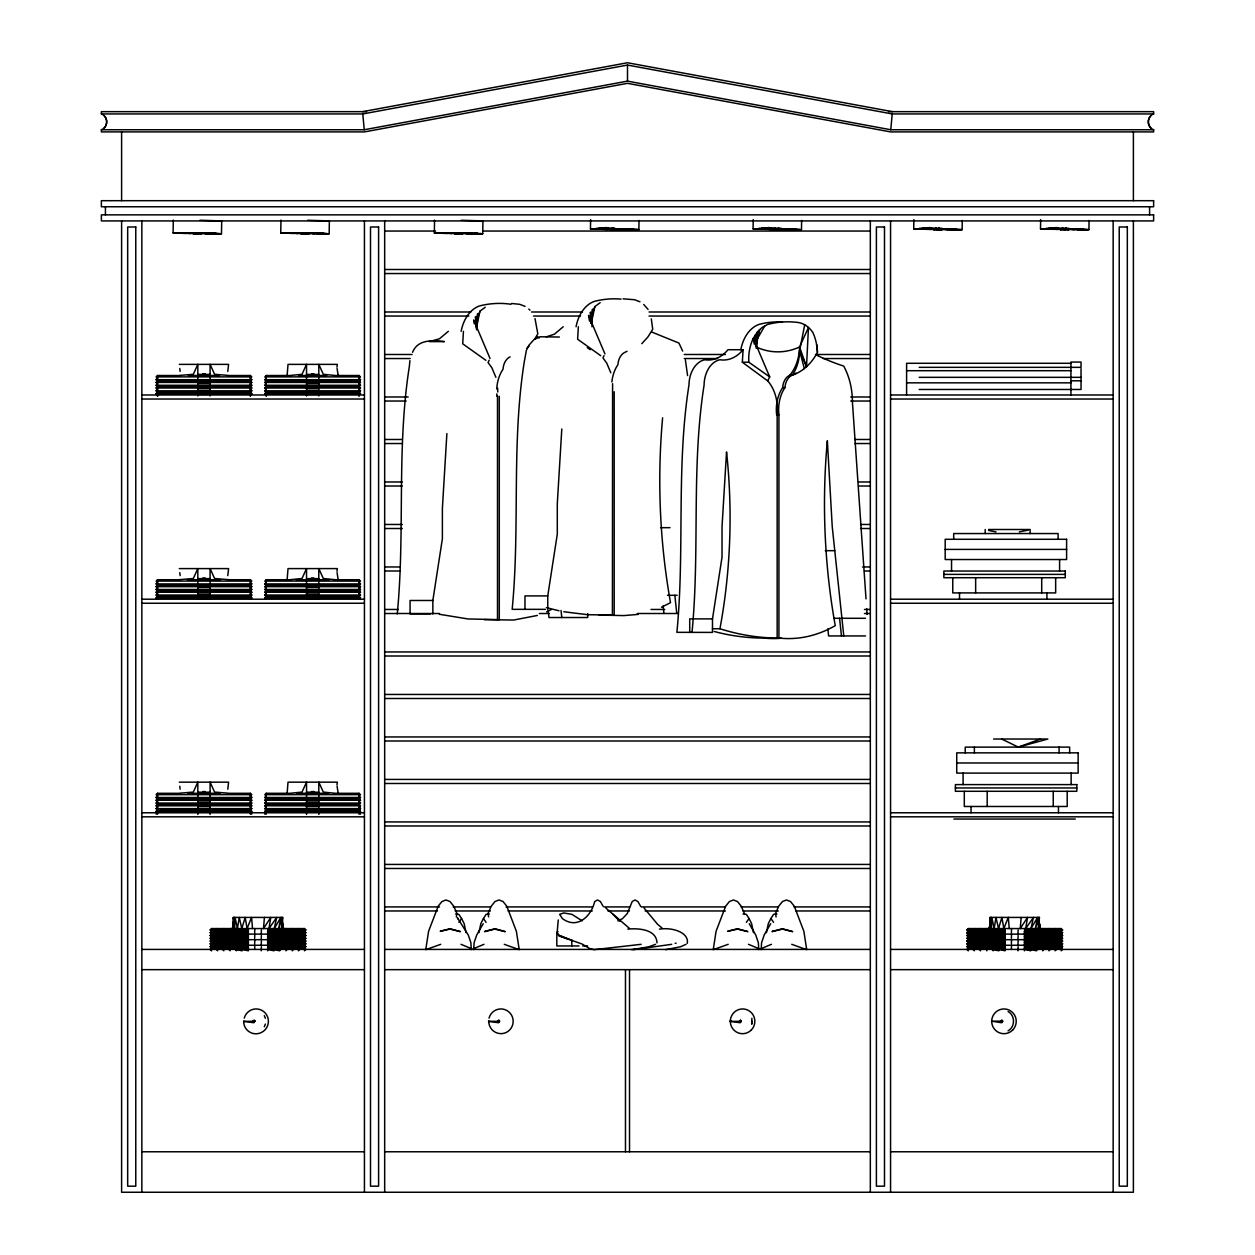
<?xml version="1.0" encoding="UTF-8"?>
<svg xmlns="http://www.w3.org/2000/svg" width="1255" height="1255" viewBox="0 0 1255 1255"><rect width="100%" height="100%" fill="white"/><g stroke="black" fill="none" stroke-linecap="round" stroke-linejoin="round"><path stroke-width="1.5" d="M243.658 1021.366L253.824 1022.731L254.028 1020.393L254.216 1021.837M498.988 1020.425L498.8 1021.868L498.8 1020.393M740.497 1021.868L740.497 1020.393M1002.62 1021.131L991.528 1021.178L1001.678 1022.731L1001.882 1020.393M175.92 233.116L173.096 232.944L173.3 220.08M214.26 233.759L221.492 233.759L221.696 220.911L199.984 220.268M283.567 233.116L280.744 232.944L280.963 220.08M326.833 233.791L329.155 233.759L329.359 220.911L307.648 220.268M437.164 233.116L434.34 232.944L434.544 220.08M480.43 233.791L482.736 233.759L482.94 220.911L461.228 220.268M593.286 229.022L590.462 228.849L590.619 219.656M622.323 229.571L638.873 229.665L639.015 220.488M755.902 229.022L753.078 228.849L753.235 219.656M799.168 229.696L801.49 229.665L801.631 220.488M923.398 229.163L913.718 228.849L913.86 219.656M959.808 229.696L962.114 229.665L962.256 220.488M1043.329 229.022L1040.505 228.849L1040.662 219.656M1086.595 229.696L1088.916 229.665L1089.058 220.488M477.12 329.39L477.637 313.734L476.163 324.512M591.968 326.771L592.548 309.154L591.811 314.534M756.765 347.808L757.283 332.136L762.177 327.398L767.715 324.418A157.55 111.413 -90 0 1 797.945 322.472A33.948 24.002 -90 0 1 804.722 324.778A33.948 24.002 90 0 1 812.816 332.402A40.395 28.567 90 0 1 817.46 352.263A45.117 36.96 -73.4 0 1 806.526 366.68L804.314 368.578A45.117 36.96 -73.4 0 1 792.062 375.261L789.772 375.261A14.229 10.071 -90 0 0 782.665 387.638A31.485 22.261 -90 0 0 776.641 414.746L778.931 414.746A31.485 22.261 -90 0 1 784.955 387.638A14.229 10.071 90 0 1 792.062 375.261A38.199 25.665 82.9 0 0 799.608 350.6L804.722 324.778M571.872 940.356L558.365 934.897L556.828 932.7L557.675 931.618M687.269 943.368C689.293 932.889 673.166 927.037 659.471 929.124M568.139 939.148L559.087 935.791L557.11 932.889L558.255 919.962M804.314 368.578L799.608 350.6L806.526 366.68L808.455 327.477L799.545 346.992A37.995 26.873 -90 0 1 789.772 375.261M281.904 917.421L283.363 928.559L282.25 924.464L282.657 917.421L233.367 917.421L233.038 927.194M1038.638 917.421L1040.113 928.559L1038.999 924.464L1039.391 917.421L990.101 917.421L989.771 927.194M446.89 433.555L442.388 508.291L442.388 538.724L432.85 600.486L432.85 613.993M561.801 428.975L557.298 503.71L557.298 534.144L547.76 595.905L547.76 609.412M662.609 417.774C657.071 479.379 659.644 541.736 670.515 602.635L661.511 607.263M264.413 917.421L263.503 928.559L270.813 917.421L268.962 928.559L276.728 917.421L274.233 928.559L280.869 917.421L278.61 928.559L282.657 917.421L281.371 928.559M1021.146 917.421L1020.237 928.559L1027.547 917.421L1025.696 928.559L1033.461 917.421L1030.983 928.559L1037.603 917.421L1035.344 928.559L1039.391 917.421L1038.105 928.559M252.537 928.559L251.565 917.421L247.062 928.559L245.18 917.421L241.791 928.559L239.234 917.421L237.43 928.559L235.062 917.421L234.654 928.559L233.367 917.421L234.183 924.464L232.489 928.559L234.12 917.421M478.955 932.622L480.853 923.57L483.442 918.519L486.077 914.377L489.45 914.001M766.429 932.622L768.327 923.57L770.915 918.519L773.551 914.377L776.939 914.001M989.395 928.559L990.854 917.421M101.373 113.938C108.385 116.323 108.385 127.351 101.373 129.751L101.373 131.9L364.436 131.9L627.5 83.332L890.564 131.9L1153.627 131.9L1153.627 129.751L890.768 129.751L892.211 113.938L627.5 65.056L362.789 113.938L101.373 113.938L101.373 111.664L366.491 111.664M254.796 928.559L254.655 932.732M254.796 934.112L254.655 938.285M254.796 939.681L254.655 943.854M254.796 945.25L254.655 949.423M261.385 929.939L261.244 934.112M261.385 935.508L261.244 939.681M261.385 941.077L261.244 945.25M261.385 946.631L261.244 950.804M1011.546 928.559L1011.405 932.732M1011.546 934.112L1011.405 938.285M1011.546 939.681L1011.405 943.854M1011.546 945.25L1011.405 949.423M1018.119 929.939L1017.978 934.112M1018.119 935.508L1017.978 939.681M1018.119 941.077L1017.978 945.25M1018.119 946.631L1017.978 950.804M227.782 371.433L228.598 364.374L179.308 364.374M227.782 575.637L228.598 568.593L179.308 568.593M227.782 789.207L228.598 782.163L179.308 782.163M281.842 924.464L282.187 921.499L283.536 928.559L281.842 924.464L283.018 924.464M1038.575 924.464L1038.92 921.499L1040.285 928.559L1038.575 924.464L1039.752 924.464M336.983 367.103L337.313 364.374L288.022 364.374L287.128 375.512M336.983 571.323L337.313 568.593L288.022 568.593L287.128 579.732M336.983 784.893L337.313 782.163L288.022 782.163L287.128 793.301M473.668 949.674L474.108 942.678L476.727 934.975L483.206 923.696M761.158 949.674L761.581 942.678L764.201 934.975L770.68 923.696M232.489 928.559L233.603 921.499M990.336 921.499L989.222 928.559L990.917 924.464L990.101 917.421L991.403 928.559L991.795 917.421L994.164 928.559L995.968 917.421L998.525 928.559L1001.914 917.421L1003.812 928.559L1008.298 917.421L1009.271 928.559M254.734 1020.942L253.337 1021.319L254.765 1021.131M254.404 1020.488L253.934 1021.852L254.216 1020.425M499.506 1020.942L498.094 1021.319L499.521 1021.131M740.685 1020.425L740.293 1022.731L730.128 1021.366M751.761 1023.845L752.09 1021.303M751.855 1024.064L751.855 1018.307M1001.882 1021.868L1002.07 1020.425M756.059 341.125L757.283 332.136L753.314 338.364A35.517 25.116 -90 0 0 748.827 362.224L769.692 376.892L767.684 380.893A36.128 25.539 90 0 1 777.159 414.166L777.159 638.058L778.931 638.058A175.402 124.025 90 0 0 835.25 625.633A494.799 349.878 -90 0 1 827.343 440.772L832.238 526.692L843.784 635.94M409.914 360.609L409.318 366.68C396.407 448.553 405.255 531.634 397.255 613.915M463.44 331.32L462.703 343.807L485.873 360.311M578.351 326.739L577.614 339.227L600.784 355.73M777.159 638.058A380.343 268.947 90 0 1 719.946 628.739A436.615 308.73 90 0 0 726.535 451.957L722.033 526.692L722.033 557.126L712.495 618.888L712.495 632.41L676.9 632.332C684.901 550.051 676.068 466.97 688.964 385.081A26.073 18.433 90 0 1 704.839 359.761A42.905 30.34 -90 0 0 727.978 349.721L743.086 349.721L742.348 362.224L767.684 380.893M456.349 916.95L456.977 913.577L453.745 906.188L449.996 901.545L445.964 899.961L441.933 901.545L438.183 906.188L428.582 931.304L425.759 949.674L440.725 944.325M476.32 327.869L479.99 311.146L485.23 307.271M591.638 321.437L594.901 306.565L600.157 302.69M755.965 346.286L759.636 329.563L757.565 334.928M498.611 1020.425L498.58 1022.731L488.493 1021.335L498.094 1021.319M740.309 1021.837L740.309 1020.425M1001.694 1021.837L1001.694 1020.425M778.665 227.641L777.724 229.351L776.516 229.022M939.289 227.641L938.348 229.351L937.14 229.022M1066.091 227.641L1065.15 229.351L1063.942 229.022M557.142 932.794L557.848 931.759M248.364 928.559L248.364 950.804L236.426 948.027L235.501 946.631L236.426 939.681L235.501 938.285L236.426 936.905L235.501 935.508L236.426 934.112L235.501 932.732L236.426 931.336L235.501 929.939L236.426 928.559L248.364 931.336L211.624 931.336L210.181 929.939L211.624 928.559L304.432 928.559L305.844 929.939L304.432 931.336L267.676 931.336L267.676 950.804M1005.098 928.559L1005.098 950.804L993.16 948.027L992.234 946.631L993.16 945.25L992.234 943.854L993.16 942.458L992.234 941.077L993.16 939.681L992.234 938.285L993.16 931.336L992.234 929.939L993.16 928.559L1005.098 931.336L968.358 931.336L966.915 929.939L968.358 928.559L1061.165 928.559L1062.577 929.939L1061.165 931.336L1024.409 931.336L1024.409 950.804M471.3 949.674L470.876 942.678L468.256 934.975L457.416 917.86L458.153 918.989M758.789 949.674L758.349 942.678L755.73 934.975L749.251 923.696M477.229 318.299L479.99 311.146M591.45 315.507L594.901 306.565M264.272 1026.747L265.385 1024.064M489.152 360.216L488.038 362.491L491.834 367.715L495.898 377.347M604.063 355.636L602.949 357.91L606.745 363.134L610.809 372.766M412.613 352.294C417.664 339.211 432.881 340.152 444.443 341.611L429.336 341.611L439.47 338.787L448.333 331.32M253.667 1021.758L254.545 1020.613M756.294 340.654L764.891 325.673M498.439 1021.758L499.161 1020.488M740.136 1021.758L740.874 1020.488M1001.521 1021.758L1002.259 1020.488M458.922 922.347L461.542 918.519L458.906 914.377L455.534 914.001M746.396 922.347L749.015 918.519L746.38 914.377L743.007 914.001M534.693 339.164L537.815 333.846L535.022 318.597M236.426 950.804L235.501 949.423L236.426 948.027M304.432 950.804L305.844 949.423L304.432 948.027L267.676 948.027L279.63 950.804L280.555 949.423L279.63 948.027L280.555 946.631L279.63 945.25L280.555 943.854L279.63 942.458L280.555 941.077L279.63 939.681L280.555 938.285L279.63 931.336L280.555 929.939L279.63 928.559M993.16 950.804L992.234 949.423L993.16 948.027M993.16 945.25L1005.098 948.027L968.358 948.027L966.915 946.631L968.358 945.25L1061.165 945.25L1062.577 946.631L1061.165 948.027L1024.409 948.027L1036.363 950.804L1037.289 949.423L1036.363 948.027L1037.289 946.631L1036.363 945.25L1037.289 943.854L1036.363 942.458L1037.289 941.077L1036.363 939.681L1037.289 938.285L1036.363 931.336L1037.289 929.939L1036.363 928.559M230.104 928.559L228.99 929.939L230.104 931.336L228.99 932.732L230.104 934.112L228.99 935.508L230.104 936.905L228.99 938.285L230.104 939.681L228.99 943.854L230.104 945.25L228.99 946.631L230.104 948.027L228.99 949.423L230.104 950.804M285.936 950.804L287.066 949.423L285.936 948.027L287.066 946.631L285.936 945.25L287.066 943.854L285.936 942.458L287.066 941.077L285.936 939.681L287.066 938.285L285.936 936.905L287.066 935.508L285.936 931.336L287.066 929.939L285.936 928.559M986.854 928.559L985.724 929.939L986.854 931.336L985.724 932.732L986.854 934.112L985.724 935.508L986.854 936.905L985.724 938.285L986.854 939.681L985.724 941.077L986.854 942.458L985.724 943.854L986.854 945.25L985.724 946.631L986.854 950.804M1042.67 950.804L1043.799 949.423L1042.67 948.027L1043.799 946.631L1042.67 945.25L1043.799 943.854L1042.67 942.458L1043.799 941.077L1042.67 936.905L1043.799 935.508L1042.67 934.112L1043.799 932.732L1042.67 928.559M888.509 111.664L1153.627 111.664L1153.627 113.938C1146.615 116.323 1146.615 127.351 1153.627 129.751M563.244 326.739L554.381 334.207L546.317 336.858M198.165 233.006L196.439 233.022M199.074 233.022L198.149 233.744M305.812 233.006L304.102 233.022M306.722 233.022L305.796 233.744M459.408 233.006L457.683 233.022M460.318 233.022L459.393 233.744M615.53 228.912L613.899 229.022M223.861 928.559L222.574 929.939L223.861 931.336L222.574 932.732L223.861 934.112L222.574 935.508L223.861 936.905L222.574 938.285L223.861 939.681L222.574 941.077L223.861 942.458L222.574 943.854L223.861 945.25L222.574 946.631L223.861 948.027L222.574 949.423L223.861 950.804M292.18 950.804L293.466 949.423L292.18 948.027L293.466 946.631L292.18 945.25L293.466 943.854L292.18 942.458L293.466 941.077L292.18 939.681L293.466 938.285L292.18 936.905L293.466 935.508L292.18 934.112L293.466 932.732L292.18 931.336L293.466 929.939L292.18 928.559M980.61 928.559L979.324 929.939L980.61 931.336L979.324 932.732L980.61 934.112L979.324 935.508L980.61 936.905L979.324 938.285L980.61 939.681L979.324 941.077L980.61 942.458L979.324 943.854L980.61 945.25L979.324 946.631L980.61 948.027L979.324 949.423L980.61 950.804M1048.913 950.804L1050.2 949.423L1048.913 948.027L1050.2 946.631L1048.913 945.25L1050.2 943.854L1048.913 942.458L1050.2 941.077L1048.913 939.681L1050.2 938.285L1048.913 936.905L1050.2 935.508L1048.913 934.112L1050.2 932.732L1048.913 931.336L1050.2 929.939L1048.913 928.559M473.339 948.764L483.975 944.325M760.812 948.764L771.449 944.325M616.346 229.022L615.515 229.649M778.963 229.022L778.131 229.649M939.603 229.022L938.756 229.649M1066.389 229.022L1065.558 229.649M498.282 1021.648L499.317 1020.613M739.995 1021.648L741.015 1020.613L739.87 1021.492M1001.365 1021.648L1002.4 1020.613L1001.255 1021.492M253.526 1021.648L253.667 1020.488M217.695 928.559L216.315 929.939L217.695 931.336L216.315 932.732L217.695 934.112L216.315 935.508L217.695 936.905L216.315 938.285L217.695 939.681L216.315 941.077L217.695 942.458L216.315 943.854L217.695 945.25L216.315 946.631L217.695 948.027L216.315 949.423L217.695 950.804M298.345 950.804L299.725 949.423L298.345 948.027L299.725 946.631L298.345 945.25L299.725 943.854L298.345 942.458L299.725 941.077L298.345 939.681L299.725 938.285L298.345 936.905L299.725 935.508L298.345 934.112L299.725 932.732L298.345 931.336L299.725 929.939L298.345 928.559M974.429 928.559L973.049 929.939L974.429 931.336L973.049 932.732L974.429 934.112L973.049 935.508L974.429 936.905L973.049 938.285L974.429 939.681L973.049 941.077L974.429 942.458L973.049 943.854L974.429 945.25L973.049 946.631L974.429 948.027L973.049 949.423L974.429 950.804M1055.079 950.804L1056.475 949.423L1055.079 948.027L1056.475 946.631L1055.079 945.25L1056.475 943.854L1055.079 942.458L1056.475 941.077L1055.079 939.681L1056.475 938.285L1055.079 936.905L1056.475 935.508L1055.079 934.112L1056.475 932.732L1055.079 931.336L1056.475 929.939L1055.079 928.559M177.567 375.512L157.55 375.512L156.122 376.892L157.55 378.288L156.122 379.685L157.55 381.065L250.373 381.065L251.784 379.685L250.357 378.288L251.784 376.892L250.357 375.512L230.34 375.512M157.55 386.634L156.122 388.03L157.55 389.411L156.122 390.807L157.55 392.203L250.373 392.203L251.784 390.807L250.357 389.411L251.784 388.03L250.357 386.634L157.55 386.634L156.122 385.238L157.55 383.857L156.122 382.461L157.55 381.065M157.55 394.98L156.122 393.599L157.55 392.203M250.357 381.065L251.784 382.461L250.357 383.857L251.784 385.238L250.357 386.634M306.534 395.984L306.534 364.374L302.016 374.288L289.936 375.512L266.248 375.512L264.836 376.892L266.248 378.288L264.836 379.685L266.248 381.065L359.071 381.065L360.499 379.685L359.055 378.288L360.499 376.892L359.055 375.512L335.383 375.512L323.304 374.288L318.801 364.374L318.801 395.984M250.357 394.98L251.784 393.599L250.357 392.203M359.055 381.065L360.499 382.461L359.055 383.857L360.499 385.238L359.071 386.634L266.248 386.634L264.836 385.238L266.248 383.857L264.836 382.461L266.248 381.065M359.055 394.98L360.499 393.599L359.055 392.203L266.248 392.203L264.836 390.807L266.248 389.411L264.836 388.03L266.248 386.634M266.248 394.98L264.836 393.599L266.248 392.203M177.567 579.732L157.55 579.732L156.122 581.112L157.55 582.508L156.122 583.904L157.55 585.285L250.373 585.285L251.784 586.681L250.357 588.077L251.784 589.458L250.357 590.854L157.55 590.854L156.122 589.458L157.55 588.077L156.122 586.681L157.55 585.285M359.071 386.634L360.499 388.03L359.055 389.411L360.499 390.807L359.055 392.203M230.34 579.732L250.357 579.732L250.373 599.2L251.784 597.819L250.357 596.423L157.55 596.423L156.122 595.027L157.55 593.631L156.122 592.25L157.55 590.854M157.55 579.732L157.55 599.2L156.122 597.819L157.55 596.423M250.357 585.285L251.784 583.904L250.357 582.508L251.784 581.112L250.357 579.732M250.357 590.854L251.784 592.25L250.357 593.631L251.784 595.027L250.357 596.423M359.055 585.285L360.499 583.904L359.055 582.508L360.499 581.112L359.055 579.732L335.383 579.732L323.304 578.508L318.801 568.593L318.801 598.557L306.534 598.557L306.534 568.593L302.016 578.508L289.936 579.732L266.248 579.732L264.836 581.112L266.248 582.508L264.836 583.904L266.248 585.285L359.071 585.285L360.499 586.681L359.055 588.077L360.499 589.458L359.055 590.854L266.248 590.854L264.836 592.25L266.248 593.631L264.836 595.027L266.248 596.423L359.071 596.423L360.499 595.027L359.071 593.631L360.499 592.25L359.055 590.854M266.248 590.854L264.836 589.458L266.248 588.077L264.836 586.681L266.248 585.285M266.248 579.732L266.248 599.2L264.836 597.819L266.248 596.423M177.567 793.301L157.55 793.301L156.122 794.682L157.55 796.078L156.122 797.474L157.55 798.855L250.373 798.855L251.784 797.474L250.357 796.078L251.784 794.682L250.357 793.301L230.34 793.301M359.055 596.423L360.499 597.819L359.071 599.2L359.071 579.732M250.357 798.855L251.784 800.251L250.357 801.647L251.784 803.027L250.357 804.424L157.55 804.424L156.122 803.027L157.55 801.647L156.122 800.251L157.55 798.855M250.357 804.424L251.784 805.82L250.357 807.2L251.784 808.597L250.357 809.993L157.55 809.993L156.122 808.597L157.55 807.2L156.122 805.82L157.55 804.424M156.122 814.166L157.55 812.769L156.122 811.373L157.55 809.993M306.534 814.432L306.534 782.163L302.016 792.078L289.936 793.301L266.248 793.301L264.836 794.682L266.248 796.078L264.836 797.474L266.248 798.855L359.071 798.855L360.499 797.474L359.055 796.078L360.499 794.682L359.055 793.301L335.383 793.301L323.304 792.078L318.801 782.163L318.801 814.432M250.357 809.993L251.784 811.373L250.357 812.769L251.784 814.166M359.055 798.855L360.499 800.251L359.055 801.647L360.499 803.027L359.071 804.424L266.248 804.424L264.836 803.027L266.248 801.647L264.836 800.251L266.248 798.855M359.071 804.424L360.499 805.82L359.055 807.2L360.499 808.597L359.055 809.993L266.248 809.993L264.836 808.597L266.248 807.2L264.836 805.82L266.248 804.424M264.836 814.166L266.248 812.769L264.836 811.373L266.248 809.993M211.624 931.336L210.181 932.732L211.624 934.112L304.432 934.112L305.844 935.508L304.432 936.905L267.676 936.905L279.63 939.681M236.426 934.112L248.364 936.905L211.624 936.905L210.181 935.508L211.624 934.112M279.63 945.25L267.676 942.458L304.432 942.458L305.844 941.077L304.432 939.681L211.624 939.681L210.181 941.077L211.624 942.458L248.364 942.458L236.426 939.681M211.624 942.458L210.181 943.854L211.624 945.25L304.432 945.25L305.844 946.631L304.432 948.027M211.624 945.25L210.181 946.631L211.624 948.027L248.364 948.027L236.426 945.25M210.197 949.423L211.624 950.804L210.181 949.423L211.624 948.027M359.055 809.993L360.499 811.373L359.055 812.769L360.499 814.166M304.432 934.112L305.844 932.732L304.432 931.336M304.432 939.681L305.844 938.285L304.432 936.905M304.432 945.25L305.844 943.854L304.432 942.458M968.342 933.328L966.915 932.732L968.342 931.336L966.93 932.732L968.358 934.112L1061.165 934.112L1062.577 935.508L1061.165 936.905L1024.409 936.905L1036.363 939.681M968.358 934.112L966.915 935.508L968.358 936.905L1005.098 936.905L993.16 934.112M968.358 936.905L966.915 938.285L968.358 939.681L1061.165 939.681L1062.577 938.285L1061.165 936.905M968.358 939.681L966.915 941.077L968.358 942.458L1005.098 942.458L993.16 939.681M968.358 942.458L966.915 943.854L968.358 945.25M968.358 948.027L966.915 949.423L968.358 950.804M1061.165 934.112L1062.577 932.732L1061.165 931.336M1036.363 945.25L1024.409 942.458L1061.165 942.458L1062.577 941.077L1061.165 939.681M1061.165 945.25L1062.577 943.854L1061.165 942.458M1061.165 950.804L1062.577 949.423L1061.165 948.027M526.88 348.263L529.014 346.223M641.791 343.682L647.831 337.077L652.726 329.265L651.329 318.911M1008.079 1030.826C1015.279 1026.904 1015.295 1015.483 1008.11 1011.546M796.062 373.112L792.062 375.261M253.4 1021.492L254.671 1020.754M498.172 1021.492L499.427 1020.754M686.077 944.325L680.461 946.788L665.574 949.674M617.884 920.888L622.496 918.644L627.265 913.577L632.206 901.545L635.046 899.961L637.901 901.545L640.552 906.188M627.061 351.29L625.037 352.279A14.229 10.071 -90 0 0 617.931 364.656A31.485 22.261 -90 0 0 611.86 381.975M546.6 611.844L551.133 609.648M655.486 944.325L648.898 946.788L631.736 949.674M156.122 382.461L157.55 381.865M156.122 388.03L157.55 387.434M156.122 393.599L157.55 392.988M250.373 380.281L251.784 379.685M250.373 385.85L251.784 385.238M264.836 382.461L266.248 381.865M250.373 391.403L251.784 390.807L250.373 389.411M264.836 388.03L266.248 387.434M264.836 393.599L266.248 392.988M359.071 380.281L360.499 379.685M359.071 385.85L360.499 385.238M359.071 391.403L360.499 390.807M156.122 586.681L157.55 586.085M156.122 592.25L157.55 591.654M156.122 597.819L157.55 597.207M250.373 584.501L251.784 583.904M250.373 590.07L251.784 589.458M264.836 586.681L266.248 586.085M250.373 595.623L251.784 595.027M264.836 592.25L266.248 591.654M264.836 597.819L266.248 597.207M359.071 584.501L360.499 583.904M359.071 590.07L360.499 589.458M359.071 595.623L360.499 595.027M156.122 800.251L157.55 799.655M156.122 805.82L157.55 805.224M156.122 811.373L157.55 810.777M250.373 798.07L251.784 797.474M250.373 803.624L251.784 803.027M264.836 800.251L266.248 799.655M250.373 809.193L251.784 808.597M264.836 805.82L266.248 805.224M264.836 811.373L266.248 810.777M359.071 798.07L360.499 797.474M359.071 803.624L360.499 803.027M359.071 809.193L360.499 808.597L359.055 807.2M211.609 929.343L210.181 929.939L247.941 929.939L242.121 928.559L241.431 929.939L242.121 931.336L247.941 932.732L210.197 932.732L211.609 933.328M211.624 939.681L210.181 938.285L211.624 936.905L210.197 935.508L211.609 934.912M211.609 940.481L210.181 941.077L247.941 941.077L235.501 938.285M211.609 946.035L210.181 946.631L247.941 946.631L235.501 943.854M304.432 933.328L305.844 932.732L268.099 932.732L280.555 935.508M304.432 938.881L305.844 938.285L268.099 938.285L280.555 941.077M304.432 944.45L305.844 943.854L268.099 943.854L280.555 946.631M968.342 929.343L966.915 929.939L1004.69 929.939L998.855 928.559L998.855 931.336L1004.69 932.732L966.93 932.732M968.342 934.912L966.915 935.508L1004.69 935.508L992.234 932.732M968.342 940.481L966.915 941.077L1004.69 941.077L992.234 938.285M968.342 946.035L966.915 946.631L1004.69 946.631L992.234 943.854M1061.165 933.328L1062.577 932.732L1024.833 932.732L1037.289 935.508M1061.165 938.881L1062.577 938.285L1024.833 938.285L1037.289 941.077M1061.165 944.45L1062.577 943.854L1024.833 943.854L1037.289 946.631M1001.663 739.022L1018.323 747.117L1040.521 739.022M728.198 944.325L713.232 949.674L716.072 931.304L725.657 906.188L729.422 901.545L733.438 899.961L737.469 901.545L741.219 906.188L744.45 913.577M537.36 615.468L513.656 620.033L484.163 619.641M1018.323 747.117L1047.847 739.022L993.615 739.022M253.275 1021.335L243.894 1021.35M741.203 1020.942L739.744 1021.335L741.234 1021.131M1001.176 1021.319L1002.588 1020.942M1028.159 530.112L1019.358 531.885M675.174 943.368L676.084 943.164M362.585 111.664L627.5 62.75L892.415 111.664M101.373 129.751L364.232 129.751L627.5 81.136L890.768 129.751M633.414 949.674L671.723 944.325M641.148 944.325L594.101 949.674L589.897 948.686L582.273 944.105L558.961 935.791M638.12 614.401L623.766 615.593L599.074 615.06M627.814 929.124C637.995 928.088 656.6 929.061 656.977 942.897M730.99 1021.46L730.112 1021.319L730.928 1021.429M488.666 1021.35L488.744 1021.178A12.393 12.283 -84.6 0 0 506.063 1032.551A12.393 12.283 -84.6 0 0 508.793 1011.828A12.393 12.283 -84.6 0 0 489.026 1018.134M730.598 1021.382L739.807 1021.319M327.884 220.943L329.359 220.911M173.096 232.944L175.402 232.912M179.81 233.006L178.681 233.038L180.218 233.163M216.848 233.744L218.119 233.712L216.393 233.555M219.186 233.791L220.425 233.681M280.744 232.944L289.795 232.991M283.065 232.912L281.826 233.022M287.473 233.006L286.344 233.038L287.881 233.163M324.496 233.744L325.767 233.712L324.041 233.555M434.34 232.944L436.646 232.912M441.054 233.006L439.925 233.038L441.462 233.163M596.062 228.488L608.189 228.551M590.462 228.849L592.784 228.818M595.121 228.865L593.85 228.896L595.576 229.053M597.192 228.912L596.062 228.943L597.6 229.069M476.022 233.712L477.151 233.665L475.614 233.54M630.465 229.085L624.692 229.1M633.289 229.132L621.162 229.069M634.214 229.649L635.485 229.618L633.759 229.461M636.552 229.696L637.791 229.587M753.078 228.849L755.4 228.818M757.738 228.865L756.467 228.896L758.193 229.053M759.808 228.912L758.679 228.943L760.216 229.069M793.082 229.085L790.148 229.116M796.831 229.649L798.102 229.618L791.795 229.351M913.718 228.849L916.024 228.818M918.362 228.865L917.107 228.896L918.817 229.053M920.433 228.912L919.303 228.943L920.841 229.069M957.471 229.649L958.726 229.618L957.016 229.461M1040.505 228.849L1049.556 228.896M1042.827 228.818L1041.587 228.928M1045.164 228.865L1043.893 228.896L1045.619 229.053M1047.235 228.912L1046.105 228.943L1047.643 229.069M1080.508 229.085L1077.59 229.116M1082.187 229.602L1083.316 229.571L1079.222 229.351M1084.257 229.649L1085.528 229.618L1083.802 229.461M591.936 228.802L599.514 228.896M764.42 228.504L761.503 228.536L767.982 228.802M629.822 229.618L633.273 229.571L631.736 229.445M754.553 228.802L765.472 228.912M792.438 229.618L795.89 229.571L794.352 229.445M915.177 228.802L922.754 228.896M794.242 229.665L800.015 229.712M174.571 232.897L182.132 232.991M210.165 233.21L213.099 233.179L211.797 233.069M953.078 229.618L956.53 229.571L954.992 229.445M960.64 229.712L949.721 229.602M317.829 233.21L320.747 233.179L319.445 233.069M435.814 232.897L439.564 232.897M1087.442 229.712L1076.523 229.602M320.119 233.712L323.555 233.665L322.017 233.54M443.376 232.991L437.728 233.006L439.454 233.148M321.908 233.759L327.68 233.806M471.409 233.21L474.343 233.179L473.041 233.069M477.527 233.806L481.277 233.806M892.211 113.938L1153.627 113.938M606.84 228.143L610.401 229.618L618.919 229.649L618.025 229.618M769.456 228.143L773.017 229.618L781.536 229.649L780.626 229.618M930.096 228.143L933.642 229.618L942.176 229.649L941.266 229.618M1056.883 228.143L1060.444 229.618L1068.978 229.649L1068.068 229.618M384.673 231.046L435.579 231.046M482.579 231.046L870.327 231.046M384.673 269.496L870.327 269.496M384.673 273.543L870.327 273.543M384.673 311.993L470.829 311.993M531.54 311.993L582.461 311.993M649.039 311.993L870.327 311.993M384.673 316.04L468.884 316.04M533.5 316.04L580.5 316.04M649.039 316.04L870.327 316.04M384.673 354.49L412.079 354.49M684.289 354.49L725.421 354.49M815.499 354.49L870.327 354.49M384.673 358.538L410.134 358.538M684.289 358.538L717.578 358.538M823.327 358.538L870.327 358.538M742.348 362.224L748.827 362.224M1070.939 363.291L906.596 363.291L906.596 394.98M919.193 367.339L1081.041 367.339L1081.041 362.052L1070.939 362.052L1070.939 394.98M906.596 370.696L1070.939 370.696M202.745 373.802L205.161 373.802M311.444 373.802L313.876 373.802M197.819 374.414L210.087 374.414M306.534 374.414L318.801 374.414M178.43 375.512L193.317 374.288L197.819 364.374L197.819 395.984M188.391 375.512L198.478 375.512M209.444 375.512L219.515 375.512M229.477 375.512L214.589 374.288L210.087 364.374L210.087 395.984M298.612 375.512L307.177 375.512M318.143 375.512L326.708 375.512M197.819 375.543L210.087 375.543M306.534 375.543L318.801 375.543M157.55 376.877L250.373 376.877M266.248 376.877L359.071 376.877M919.193 377.331L1081.041 377.331M157.55 379.7L250.373 379.7M266.248 379.7L359.071 379.7M1070.939 380.814L1081.041 380.814M157.55 382.446L250.373 382.446M266.248 382.446L359.071 382.446M906.596 382.838L1070.939 382.838M197.819 383.214L210.087 383.214M306.534 383.214L318.801 383.214M157.55 385.269L250.373 385.269M266.248 385.269L359.071 385.269M197.819 385.52L210.087 385.52M306.534 385.52L318.801 385.52M782.665 387.638L784.955 387.638M157.55 388.015L250.373 388.015M266.248 388.015L359.071 388.015M197.819 388.783L210.087 388.783M306.534 388.783L318.801 388.783M919.193 389.474L1081.041 389.474L1081.041 368.672M157.55 390.823L250.373 390.823M266.248 390.823L359.071 390.823M197.819 391.074L210.087 391.074M306.534 391.074L318.801 391.074M197.819 392.297L210.087 392.297M306.534 392.297L318.801 392.297M157.55 393.568L250.373 393.568M266.248 393.568L359.071 393.568M197.819 394.337L210.087 394.337M306.534 394.337L318.801 394.337M141.846 394.98L364.436 394.98M890.564 394.98L1113.154 394.98M384.673 396.988L408.173 396.988M850.749 396.988L870.327 396.988M141.846 399.027L364.436 399.027M890.564 399.027L1113.154 399.027M384.673 401.035L406.212 401.035M850.749 401.035L870.327 401.035M384.673 439.485L402.29 439.485M854.671 439.485L870.327 439.485M384.673 443.533L402.29 443.533M854.671 443.533L870.327 443.533M384.673 481.967L402.29 481.967M858.577 481.967L870.327 481.967M384.673 486.014L402.29 486.014M858.577 486.014L870.327 486.014M384.673 524.465L402.29 524.465M860.538 524.465L870.327 524.465M660.585 527.68L670.029 527.68M384.673 528.512L402.29 528.512M860.538 528.512L870.327 528.512M988.642 529.5L1030.135 529.5L1030.135 533.548M945.188 549.408L1066.609 549.408M825.319 550.678L834.763 550.678M384.673 566.962L400.329 566.962M862.499 566.962L870.327 566.962M384.673 571.009L400.329 571.009M864.46 571.009L870.327 571.009M943.854 574.382L1065.275 574.382M202.745 578.022L205.161 578.022M311.444 578.022L313.876 578.022M197.819 578.633L210.087 578.633M306.534 578.633L318.801 578.633M178.43 579.732L193.317 578.508L197.819 568.593L197.819 598.557L210.087 598.557L210.087 568.593L214.589 578.508L229.477 579.732M187.23 579.732L198.478 579.732M209.444 579.732L220.676 579.732M295.945 579.732L307.177 579.732M318.143 579.732L329.375 579.732M197.819 579.763L210.087 579.763M306.534 579.763L318.801 579.763M157.55 581.096L250.373 581.096M266.248 581.096L359.071 581.096M157.55 583.92L250.373 583.92M266.248 583.92L359.071 583.92M157.55 586.665L250.373 586.665M266.248 586.665L359.071 586.665M197.819 587.434L210.087 587.434M306.534 587.434L318.801 587.434M157.55 589.489L250.373 589.489M266.248 589.489L359.071 589.489M197.819 589.74L210.087 589.74M306.534 589.74L318.801 589.74M157.55 592.235L250.373 592.235M266.248 592.235L359.071 592.235M197.819 593.003L210.087 593.003M306.534 593.003L318.801 593.003M157.55 595.043L250.373 595.043M266.248 595.043L359.071 595.043M197.819 595.294L210.087 595.294M306.534 595.294L318.801 595.294M667.519 595.294L677.135 595.294M547.76 595.905L524.982 595.905L524.982 609.334M197.819 596.517L210.087 596.517M306.534 596.517L318.801 596.517M157.55 597.788L250.373 597.788M266.248 597.788L359.071 597.788M141.846 599.2L364.436 599.2M890.564 599.2L1113.154 599.2M432.85 600.486L410.071 600.486L410.071 613.915L430.559 613.915M141.846 603.247L364.436 603.247M890.564 603.247L1113.154 603.247M384.673 609.459L398.384 609.459M545.47 609.334L512.166 609.334C520.166 527.053 511.318 443.972 524.229 362.099L526.394 350.318L528.873 345.298L533.955 339.619L540.105 336.779L559.354 337.03M651 609.459L664.711 609.459M864.46 609.459L870.327 609.459M384.673 613.507L439.501 613.507M539.383 613.507L549.172 613.507M637.289 613.507L678.422 613.507M864.46 613.507L870.327 613.507M834.089 618.291L865.417 618.291M712.495 618.888L689.717 618.888L689.717 632.41M712.401 628.739L719.946 628.739M865.558 635.94L828.614 635.94L827.876 628.88M384.673 651.957L870.327 651.957M384.673 656.004L870.327 656.004M384.673 694.454L870.327 694.454M384.673 698.502L870.327 698.502M384.673 736.952L870.327 736.952M384.673 740.999L870.327 740.999M956.734 762.977L1078.139 762.977M384.673 779.433L870.327 779.433M384.673 783.481L870.327 783.481M955.4 787.952L1076.806 787.952M202.745 791.576L205.161 791.576M311.444 791.576L313.876 791.576M197.819 792.203L210.087 792.203M306.534 792.203L318.801 792.203M178.43 793.301L193.317 792.078L197.819 782.163L197.819 814.432M187.732 793.301L220.174 793.301M229.477 793.301L214.589 792.078L210.087 782.163L210.087 814.432M296.604 793.301L328.716 793.301M157.55 794.666L250.373 794.666M266.248 794.666L359.071 794.666M157.55 797.49L250.373 797.49M266.248 797.49L359.071 797.49M157.55 800.235L250.373 800.235M266.248 800.235L359.071 800.235M197.819 801.004L210.087 801.004M306.534 801.004L318.801 801.004M157.55 803.043L250.373 803.043M266.248 803.043L359.071 803.043M197.819 803.31L210.087 803.31M306.534 803.31L318.801 803.31M157.55 805.804L250.373 805.804M266.248 805.804L359.071 805.804M197.819 806.573L210.087 806.573M306.534 806.573L318.801 806.573M157.55 808.612L250.373 808.612M266.248 808.612L359.071 808.612M197.819 808.863L210.087 808.863M306.534 808.863L318.801 808.863M157.55 811.358L250.373 811.358M266.248 811.358L359.071 811.358M197.819 812.126L210.087 812.126M306.534 812.126L318.801 812.126M141.846 812.769L364.436 812.769M890.564 812.769L1113.154 812.769M141.846 816.817L364.436 816.817M890.564 816.817L1113.154 816.817M953.878 819.044L1075.284 819.044M384.673 821.931L870.327 821.931M384.673 825.978L870.327 825.978M384.673 864.428L870.327 864.428M384.673 868.476L870.327 868.476M384.673 906.926L439.501 906.926M453.212 906.926L490.423 906.926M506.079 906.926L592.25 906.926M604 906.926L629.461 906.926M641.211 906.926L725.421 906.926M741.077 906.926L778.288 906.926M793.96 906.926L870.327 906.926M384.673 910.973L437.54 910.973M455.173 910.973L490.423 910.973M508.04 910.973L592.25 910.973M607.922 910.973L629.461 910.973M645.117 910.973L725.421 910.973M743.038 910.973L778.288 910.973M795.921 910.973L870.327 910.973M281.34 921.499L282.438 921.499M1038.089 921.499L1039.171 921.499M233.006 924.464L234.183 924.464M989.756 924.464L990.917 924.464M210.197 935.508L247.941 935.508L235.501 932.732M579.026 945.941L556.812 945.941L556.812 932.685M582.665 945.941L587.622 945.941M141.846 949.423L364.436 949.423M384.673 949.423L870.327 949.423M890.564 949.423L1113.154 949.423M141.846 969.66L364.436 969.66M384.673 969.66L870.327 969.66M890.564 969.66L1113.154 969.66M141.846 1151.776L364.436 1151.776M384.673 1151.776L870.327 1151.776M890.564 1151.776L1113.154 1151.776M1044.991 228.787L1052.898 228.912M927.9 228.52L922.127 228.536L931.257 228.896M1074.735 229.1L1083.191 229.069M918.205 228.787L926.112 228.912M767.276 228.52L758.679 228.488L764.97 228.724M1077.919 229.649L1084.43 229.728M757.565 228.787L764.075 228.865M787.309 229.1L795.764 229.069M952.702 229.696L957.628 229.728M604.659 228.52L598.886 228.536L609.02 228.881M594.948 228.787L607.012 228.943M789.097 229.602L797.003 229.728M629.445 229.696L634.387 229.728M438.826 232.881L450.89 233.038M468.57 233.21L477.151 233.226L467.848 232.912M293.137 233.006L284.132 233.006L285.858 233.148M314.974 233.21L323.57 233.226L317.28 232.991M471.755 233.744L478.265 233.822M207.326 233.21L215.907 233.226L209.616 232.991M316.762 233.697L324.669 233.822M210.511 233.744L217.005 233.822M1058.232 228.551L1048.929 228.536L1055.424 228.802M1049.353 228.802L1057.055 228.943M1071.205 229.069L1076.523 229.163M1072.366 229.571L1080.069 229.712M931.43 228.551L919.303 228.488L932.261 228.881M922.566 228.802L930.269 228.943M944.419 229.069L953.596 229.038M945.564 229.571L951.117 229.649M947.494 229.649L953.267 229.712M765.487 228.457L774.774 228.598M761.926 228.802L769.629 228.943M783.779 229.069L789.097 229.163M784.94 229.571L792.642 229.712M599.31 228.802L606.118 228.912M623.217 229.602L630.026 229.712M443.188 232.897L449.98 233.006M465.04 233.179L470.358 233.257M466.185 233.665L479.363 233.712L477.637 233.555M467.095 233.697L473.904 233.806M289.591 232.897L297.294 233.038M311.444 233.179L316.762 233.257M312.605 233.665L320.307 233.806M181.944 232.897L188.736 233.006M203.796 233.179L209.114 233.257M204.941 233.665L215.907 233.665L214.37 233.54M205.851 233.697L212.66 233.806M1062.201 228.598L1046.105 228.488L1052.412 228.724M1054.765 228.849L1061.746 229.006M1067.691 229.069L1072.366 229.116M1067.676 229.508L1074.657 229.665M930.269 228.504L935.399 228.598M927.963 228.849L934.944 229.006M940.889 229.069L956.388 229.069M947.854 229.665L923.664 229.257M769.644 228.504L779.198 228.63M767.338 228.849L774.319 229.006M780.265 229.069L784.94 229.116M780.249 229.508L787.23 229.665M607.028 228.504L614.919 228.645L611.703 228.551M604.722 228.849L611.703 229.006M617.648 229.069L622.323 229.116M617.633 229.508L624.614 229.665M462.405 232.803L474.233 232.787M448.6 232.944L455.565 233.101M461.071 233.116L466.201 233.226M461.511 233.603L468.492 233.759M308.808 232.803L320.637 232.787M295.003 232.944L301.984 233.101M307.475 233.116L312.605 233.226M307.93 233.603L314.895 233.759M201.161 232.803L212.989 232.787M187.356 232.944L205.961 233.242M199.827 233.116L204.957 233.226M194.321 233.101L176.484 233.006L178.21 233.148M200.267 233.603L207.248 233.759M1061.746 228.551L1066.624 228.63M1060.851 228.928L1067.189 229.022M1062.232 229.492L1068.57 229.587M934.944 228.551L939.838 228.63M934.049 228.928L940.403 229.022M935.43 229.492L941.783 229.587M773.425 228.928L779.763 229.022M774.79 229.492L781.143 229.587M614.919 228.3L598.886 228.206L609.02 228.551M610.809 228.928L617.146 229.022M612.189 229.492L618.527 229.587M454.671 233.022L461.526 233.163M456.051 233.587L462.405 233.681M301.09 233.022L307.93 233.163M302.471 233.587L308.808 233.681M193.427 233.022L200.282 233.163M194.807 233.587L201.161 233.681M1069.04 228.379L1048.929 228.206L1059.063 228.551M1066.342 228.661L1069.025 228.708M1066.624 229.085L1073.37 229.147M1056.051 229.367L1062.797 229.43M942.238 228.379L922.127 228.206L932.277 228.551M939.54 228.661L942.238 228.708M939.822 229.085L946.584 229.147M781.598 228.379L761.503 228.206L771.637 228.551M778.916 228.661L781.598 228.708M779.198 229.085L785.944 229.147M775.37 229.43L763.024 229.257M768.625 229.367L775.151 229.461M616.582 229.085L623.327 229.147M606.008 229.367L612.754 229.43M451.878 232.991L457.683 233.712M460.459 233.179L467.205 233.242M449.87 233.477L456.632 233.524M298.298 232.991L304.087 233.712M306.863 233.179L313.609 233.242M296.29 233.477L303.035 233.524M190.635 232.991L196.439 233.712M199.216 233.179L211.546 233.352M188.626 233.477L195.388 233.524M1053.761 228.802L1059.063 228.881M1071.378 229.163L1078.971 229.257M1050.466 229.257L1058.043 229.351M944.576 229.163L952.169 229.257M931.257 229.351L919.052 229.132M766.334 228.802L771.637 228.881M783.951 229.163L791.529 229.257M622.119 229.163L628.928 229.257M603.718 228.802L608.016 228.896M621.335 229.163L630.904 229.367M602.416 229.257L608 229.351M600.408 229.257L606.322 229.367M464.209 232.834L473.057 233.006M452.898 232.991L444.035 232.803M465.197 233.257L472.79 233.352M444.286 233.352L451.878 233.446M311.616 232.818L315.915 232.912M310.613 232.834L319.476 233.006M293.999 232.897L299.302 232.991M311.616 233.257L319.209 233.352M290.705 233.352L298.282 233.446M203.969 232.818L208.267 232.912M202.965 232.834L211.813 233.006M186.352 232.897L191.654 232.991M183.042 233.352L190.635 233.446M623.108 298.831L634.591 299.725L639.987 301.796M731.022 1021.225L730.143 1021.194M1060.444 229.618L1061.353 229.634L1056.02 227.422M1064.256 229.618L1065.166 229.649M937.454 229.618L938.364 229.649M933.642 229.618L934.551 229.634L929.218 227.422M773.017 229.618L773.927 229.634L768.593 227.422M776.829 229.618L777.724 229.649M610.401 229.618L611.311 229.634L605.977 227.422M614.213 229.618L615.123 229.649M455.173 233.744L454.279 233.712L462.797 233.744L461.887 233.712M458.075 233.712L458.985 233.744M301.592 233.744L300.682 233.712L309.216 233.744L308.306 233.712M304.494 233.712L305.404 233.744M193.929 233.744L193.035 233.712L201.553 233.744L200.643 233.712M196.831 233.712L197.741 233.744M1075.676 229.257L1083.583 229.383M1053.745 229.257L1042.513 229.022M1045.839 229.132L1052.459 229.257M948.874 229.257L956.781 229.383M921.688 229.147L926.959 229.257M788.25 229.257L796.156 229.383M766.319 229.257L755.086 229.022M758.412 229.132L765.017 229.257M628.394 229.257L633.54 229.383M595.796 229.132L603.702 229.257M446.231 232.818L449.243 232.897M469.495 233.352L477.418 233.477M442.309 233.242L447.58 233.352M439.674 233.226L444.819 233.352M318.676 233.352L327.147 233.587M290.454 232.803L295.662 232.897M315.915 233.352L321.186 233.461M286.077 233.226L293.984 233.352M209.554 233.352L219.499 233.587M182.791 232.803L187.999 232.897M208.252 233.352L221.492 233.759M178.43 233.226L186.336 233.352M1080.947 229.367L1086.908 229.492M952.42 229.351L962.114 229.665M795.45 229.383L799.482 229.492M629.179 229.351L636.865 229.492M602.353 228.724L596.203 228.551M592.47 229.022L600.157 229.163M473.057 233.446L480.743 233.587M436.348 233.116L444.035 233.257M319.46 233.446L329.155 233.759M282.752 233.116L290.438 233.257M175.104 233.116L182.791 233.257M1086.093 229.492L1088.916 229.665M959.291 229.492L961.22 229.649M916.542 229.022L914.613 228.865M798.666 229.492L801.49 229.665M636.05 229.492L638.873 229.665M479.912 233.587L482.736 233.759M511.554 303.49L519.68 304.306L525.076 306.377M243.941 1021.413L243.643 1021.319A12.393 12.283 -84.6 0 0 261.307 1032.551A12.393 12.283 -84.6 0 0 264.021 1011.828A12.393 12.283 -84.6 0 0 244.254 1018.134M995.984 531.885L988.563 530.441M563.762 611.734L587.701 614.715L614.197 615.06L614.197 391.748M1024.409 934.112L1036.363 936.905M1005.098 934.112L993.16 931.336M1024.409 939.681L1036.363 942.458M1005.098 939.681L993.16 936.905M1024.409 945.25L1036.363 948.027M1005.098 945.25L993.16 942.458M267.676 934.112L279.63 936.905M248.364 934.112L236.426 931.336M267.676 939.681L279.63 942.458M248.364 939.681L236.426 936.905M267.676 945.25L279.63 948.027M248.364 945.25L236.426 942.458M1037.289 929.939L1030.669 928.559L1031.343 929.939L1036.363 931.336M1037.289 932.732L1024.833 929.939L1024.409 928.559L1031.343 929.939L1031.343 932.732L1036.363 934.112M1037.289 938.285L1024.833 935.508L1062.577 935.508L1061.165 934.912M992.234 929.939L998.855 931.336L998.855 936.905L1004.69 938.285L966.93 938.285L968.342 938.881M1037.289 943.854L1024.833 941.077L1062.577 941.077L1061.165 940.481M992.234 935.508L998.855 936.905L998.855 942.458L1004.69 943.854L966.93 943.854L968.342 944.45M1037.289 949.423L1024.833 946.631L1062.577 946.631L1061.165 946.035M992.234 941.077L998.855 942.458L998.855 948.027L1004.69 949.423M992.234 946.631L998.855 948.027L998.855 950.804L992.234 949.423M280.555 929.939L273.919 928.559L274.61 929.939L279.63 931.336M280.555 932.732L268.099 929.939L267.676 928.559L274.61 929.939L274.61 932.732L279.63 934.112M280.555 938.285L268.099 935.508L305.844 935.508L304.432 934.912M235.501 929.939L242.121 931.336L242.121 936.905L247.941 938.285L210.197 938.285L211.609 938.881M280.555 943.854L268.099 941.077L305.844 941.077L304.432 940.481M235.501 935.508L242.121 936.905L242.121 942.458L247.941 943.854L210.197 943.854L211.609 944.45M280.555 949.423L268.099 946.631L305.844 946.631L304.432 946.035M235.501 941.077L242.121 942.458L242.121 948.027L247.941 949.423M235.501 946.631L242.121 948.027L242.121 950.804L235.501 949.423M558.993 610.777L546.38 607.624M439.344 614.275L467.974 618.95L499.286 619.641L499.286 396.329M1024.833 949.423L1030.669 950.804L1031.343 949.423L1031.343 932.732L1024.409 931.336L1024.833 929.939L1062.577 929.939L1061.165 929.343M268.099 949.423L273.919 950.804L274.61 949.423L274.61 932.732L267.676 931.336L268.099 929.939L305.844 929.939L304.432 929.343M1001.176 1020.942L1002.588 1021.319M739.807 1020.942L741.203 1021.319M498.094 1020.942L499.506 1021.319M253.337 1020.942L254.734 1021.319M777.159 414.166L778.931 414.746L778.931 638.058M791.748 944.325L806.698 949.674L803.875 931.304L794.274 906.188L790.525 901.545L786.493 899.961L782.461 901.545L778.712 906.188L775.496 913.577L776.108 916.95M504.259 944.325L519.225 949.674L516.385 931.304L506.8 906.188L503.051 901.545L499.019 899.961L494.988 901.545L491.238 906.188L488.007 913.577L488.634 916.95M748.482 944.325L759.118 948.764M461.009 944.325L471.645 948.764M359.071 381.865L360.499 382.461M359.071 387.434L360.499 388.03M359.071 392.988L360.499 393.599M264.836 379.685L266.248 380.281M264.836 385.238L266.248 385.85M250.373 381.865L251.784 382.461M264.836 390.807L266.248 391.403M250.373 387.434L251.784 388.03M250.373 392.988L251.784 393.599M156.122 379.685L157.55 380.281M156.122 385.238L157.55 385.85M156.122 390.807L157.55 391.403M359.071 586.085L360.499 586.681M359.071 591.654L360.499 592.25M359.071 597.207L360.499 597.819M264.836 583.904L266.248 584.501M264.836 589.458L266.248 590.07M250.373 586.085L251.784 586.681M264.836 595.027L266.248 595.623M250.373 591.654L251.784 592.25M250.373 597.207L251.784 597.819M156.122 583.904L157.55 584.501M156.122 589.458L157.55 590.07M156.122 595.027L157.55 595.623M359.071 799.655L360.499 800.251M359.071 805.224L360.499 805.82M359.071 810.777L360.499 811.373M264.836 797.474L266.248 798.07M264.836 803.027L266.248 803.624M250.373 799.655L251.784 800.251M264.836 808.597L266.248 809.193M250.373 805.224L251.784 805.82M250.373 810.777L251.784 811.373M156.122 797.474L157.55 798.07M156.122 803.027L157.55 803.624M156.122 808.597L157.55 809.193M651.612 331.995L678.939 343.054L682.673 351.102M536.701 336.575L539.383 337.877M1063.848 229.618L1062.467 227.641M937.046 229.618L935.681 227.641M776.249 229.54L775.041 227.641M613.805 229.618L612.424 227.641M1001.255 1020.754L1002.51 1021.492M739.87 1020.754L741.14 1021.492M498.172 1020.754L499.427 1021.492M253.4 1020.754L254.671 1021.492M582.163 920.841L571.966 914.377L563.777 912.95L559.652 914.377L562.334 918.519C577.143 929.735 591.215 916.37 594.697 901.545L597.537 899.961L600.392 901.545L603.043 906.188M587.246 347.604L590.227 349.706M629.461 928.386L605.898 908.118M662.389 928.386L657.526 924.213L644.129 908.118M643.721 304.479L648.082 309.405M528.81 309.059L529.971 310.158M1001.365 1020.613L1002.4 1021.648M739.995 1020.613L741.015 1021.648M498.282 1020.613L499.317 1021.648M253.526 1020.613L254.545 1021.648M612.879 914.189L619.813 921.28M770.915 918.519L773.535 922.347M483.442 918.519L486.061 922.347M1001.521 1020.488L1002.243 1021.758M740.136 1020.488L740.874 1021.758M498.439 1020.488L499.161 1021.758M749.015 918.519L751.604 923.57L753.502 932.622M461.542 918.519L464.13 923.57L466.029 932.622M769.692 376.892L753.314 338.364L754.255 344.121M604.941 353.894L588.579 315.382L589.521 321.139M490.03 358.475L473.668 319.962L474.296 323.79M264.287 1015.624L265.385 1018.307M806.526 366.68L799.545 346.992A99.427 70.311 90 0 1 757.126 347.431M685.403 359.887L687.583 375.59M337.077 368.452L338.191 375.512M337.077 572.672L338.191 579.732M337.077 786.242L338.191 793.301M179.779 368.452L180.124 371.433M179.779 572.672L180.124 575.637M179.779 786.242L180.124 789.207M816.597 344.435L817.46 352.263M839.579 618.291L841.446 635.94M674.845 595.294L676.712 612.942M663.142 605.883L663.879 612.942M561.048 610.463L561.785 617.523M548.231 610.463L548.968 617.523L587.716 617.523L587.716 613.601M362.789 113.938L364.232 129.751M756.263 348.278L755.165 335.085L755.667 346.411M591.372 323.398L590.43 312.087L590.917 323.413M476.618 329.861L475.52 316.684L475.927 326.112M866.013 598.886L852.396 401.788A58.154 41.117 -90 0 0 843.674 366.052A359.809 254.42 90 0 1 816.346 354.992M866.656 608.597L867.048 614.417M612.597 383.685L612.409 615.06M497.686 388.266L497.733 392.015M1149.58 206.761L1149.58 214.856M1133.391 131.9L1133.391 200.69M1133.391 220.927L1133.391 1192.25L121.609 1192.25L121.609 220.927M1113.154 220.927L1113.154 1192.25M1071.142 773.096L1071.142 784.61M1069.652 752.859L1069.652 747.117L965.221 747.117L965.221 752.859M1067.205 791.293L1067.205 806.479L964.295 806.479L964.295 791.293M1061.165 928.559L1061.165 949.439M1059.597 559.526L1059.597 571.041M1059.095 747.117L1059.095 752.859M1058.467 806.479L1058.467 812.769M1058.106 539.289L1058.106 533.548L953.69 533.548L953.69 539.289M1055.659 577.724L1055.659 592.909L952.765 592.909L952.765 577.724M1053.243 791.293L1053.243 806.479M1046.921 592.909L1046.921 599.2M1041.713 577.724L1041.713 592.909M987.199 791.293L987.199 806.479M985.206 529.5L985.206 533.548M975.653 577.724L975.653 592.909M974.366 747.117L974.366 752.859M971.041 806.479L971.041 812.769M968.342 928.559L968.342 929.924M968.342 935.493L968.342 938.301M963.087 773.096L963.087 784.61M959.51 592.909L959.51 599.2M951.541 559.526L951.541 571.041M890.564 220.927L890.564 1192.25M870.327 220.927L870.327 1192.25M692.007 632.41C699.992 550.098 691.176 467.001 704.086 385.081A26.073 18.433 -90 0 1 719.946 359.761A42.905 30.34 -90 0 0 743.086 349.721M629.524 969.66L629.524 1151.776M627.5 65.056L627.5 81.136M625.476 969.66L625.476 1151.776M571.794 940.042L571.794 945.941M497.498 395.764L497.498 619.641M384.673 220.927L384.673 1192.25M364.436 220.927L364.436 1192.25M359.071 375.512L359.071 396.392M359.071 793.301L359.071 814.181M304.432 928.559L304.432 949.439M266.248 375.512L266.248 396.392M266.248 793.301L266.248 814.181M250.373 375.512L250.373 396.392M250.373 793.301L250.373 814.181M211.609 928.559L211.609 929.924M211.609 935.493L211.609 938.301M211.609 946.615L211.609 949.439M157.55 375.512L157.55 396.392M157.55 793.301L157.55 814.181M141.846 220.927L141.846 1192.25M121.609 131.9L121.609 200.69M105.42 206.761L105.42 214.856M740.795 349.721A35.517 25.116 90 0 1 758.961 324.418A157.55 111.413 -90 0 1 782.445 321.892M714.252 631.5A380.343 268.947 90 0 0 762.036 638.058L763.824 638.058A175.402 124.025 90 0 0 781.379 638.215M496.996 396.329A31.485 22.261 -90 0 1 496.776 393.897M496.745 388.987A31.485 22.261 -90 0 1 503.02 369.237A14.229 10.071 90 0 1 510.126 356.859M461.15 331.32A35.517 25.116 -90 0 1 479.316 306A157.55 111.413 -90 0 1 509.53 304.055A33.948 24.002 -90 0 1 510.926 304.306M576.061 326.739A35.517 25.116 90 0 1 594.227 301.42A157.55 111.413 -90 0 1 621.084 299.114M104.196 115.758A8.503 8.503 0 0 1 104.196 127.916M1150.804 127.916A8.503 8.503 0 0 1 1150.804 115.758M440.395 931.226L450.09 929.124L460.444 931.634L449.949 928.731L440.395 931.226M727.869 931.226L737.579 929.124L747.917 931.634L737.438 928.731L727.869 931.226M485.465 931.226L484.54 931.634L494.878 929.124L505.232 931.634L495.035 928.731L485.465 931.226M772.939 931.226L772.013 931.634L782.367 929.124L792.705 931.634L782.508 928.731L772.939 931.226M1153.627 200.69L101.373 200.69L101.373 206.761L1153.627 206.761L1153.627 200.69M1153.627 214.856L101.373 214.856L101.373 220.927L1153.627 220.927L1153.627 214.856M135.775 226.998L127.681 226.998L127.681 1186.179L135.775 1186.179L135.775 226.998M378.602 226.998L370.507 226.998L370.507 1186.179L378.602 1186.179L378.602 226.998M884.493 226.998L876.398 226.998L876.398 1186.179L884.493 1186.179L884.493 226.998M1127.319 226.998L1119.225 226.998L1119.225 1186.179L1127.319 1186.179L1127.319 226.998M1066.609 539.289L945.188 539.289L945.188 559.526L1066.609 559.526L1066.609 539.289M1065.275 571.041L943.854 571.041L943.854 577.724L1065.275 577.724L1065.275 571.041M1078.139 752.859L956.734 752.859L956.734 773.096L1078.139 773.096L1078.139 752.859M1076.806 784.61L955.4 784.61L955.4 791.293L1076.806 791.293L1076.806 784.61M751.259 1030.073A12.393 12.283 -84.6 0 0 745.784 1009.365A12.393 12.283 -84.6 0 0 730.724 1024.535A12.393 12.283 -84.6 0 0 751.259 1030.073M1012.644 1030.073A12.393 12.283 -84.6 0 0 1007.169 1009.365A12.393 12.283 -84.6 0 0 992.109 1024.535A12.393 12.283 -84.6 0 0 1012.644 1030.073"/></g></svg>
